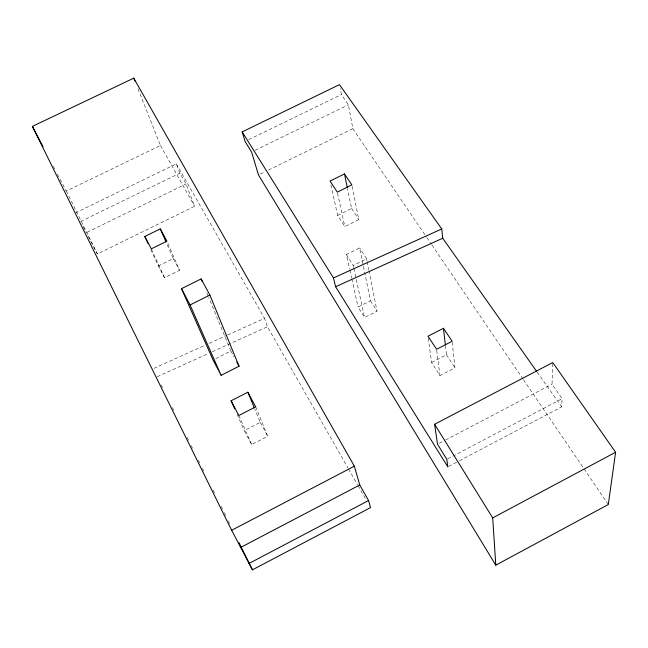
<?xml version="1.0" encoding="UTF-8"?>
<svg xmlns="http://www.w3.org/2000/svg" width="648" height="648" viewBox="0 0 648 648"><rect width="100%" height="100%" fill="white"/><g stroke="black" fill="none" stroke-linecap="round" stroke-linejoin="round"><path stroke-width="0.49" stroke-dasharray="3.24 2.43" d="M459.392 460.769L561.678 406.863L562.075 398.698L552.023 384.183L552.72 363.544M447.719 458.881L562.075 398.698M448.724 466.398L458.5 461.238M439.304 443.289L444.674 440.47M445.565 440L552.023 384.183M428.263 338.167L431.592 362.483L439.943 375.565L454.928 367.797L452.255 342.257M431.592 362.483L446.488 354.788L445.476 345.959M255.701 406.863L267.754 436.29L251.651 444.593L244.288 430.58L260.285 422.366L254.632 408.661M368.939 270.621L377.023 311.194L364.573 317.528L358.085 307.047L370.478 300.761L359.648 247.909L346.397 254.559L349.645 269.139M215.719 358.66L230.85 351.014L208.745 297.408M353.678 267.421L353.249 265.453L366.574 258.746L359.648 247.909M330.893 184.996L337.665 215.387L344.801 226.557L358.773 219.583L352.067 185.903M337.665 215.387L351.564 208.47L347.522 188.73M150.952 249.877L158.323 265.947L164.535 277.765L179.569 270.313L166.901 241.186M158.323 265.947L173.259 258.568L166.374 242.789M88.079 236.253L97.394 253.951L194.619 206.275L186.033 184.008L179.909 173.154L176.321 163.871L75.994 212.593M260.294 174.069L264.829 171.842M268.458 170.068L352.852 128.677L348.389 104.782L341.375 94.576L340.232 88.614M80.652 221.454L179.909 173.154M248.719 139.668L341.375 94.576M87.124 232.268L186.033 184.008M255.191 150.263L348.389 104.782M57.461 174.191L66.274 191.014L160.469 145.492L137.457 87.512M153.908 368.38L204.598 345.433M209.207 343.343L226.719 335.421M227.642 335L264.506 318.314L267.462 326.754L348.025 468.099M157.221 376.731L208.664 353.411M212.341 351.743L267.462 326.754M537.184 372.146L561.678 406.863M352.852 128.677L426.238 236.666M426.813 237.5L431.365 244.199M431.933 245.033L522.96 378.967M523.527 379.801L608.302 504.525M351.564 208.47L358.773 219.583M446.488 354.788L454.928 367.797M346.397 254.559L353.249 265.453M370.478 300.761L377.023 311.194M176.321 163.871L264.506 318.314M348.519 468.974L357.526 484.777M358.028 485.652L366.031 499.697M160.469 145.492L194.619 206.275M230.85 351.014L234.041 356.927M173.259 258.568L179.569 270.313M260.285 422.366L267.754 436.29M53.282 166.22L54.675 168.877M66.274 191.014L97.394 253.951M83.219 226.646L86.216 232.713M161.247 384.888L162.583 387.609M172.425 407.56L173.761 410.273M187.175 437.473L188.511 440.195M191.201 445.638L192.537 448.351M198.353 460.145L199.689 462.858M202.37 468.302L203.715 471.023M213.103 490.058L214.893 493.687M221.146 506.38L222.491 509.101M224.281 512.722L225.617 515.444M228.299 520.887L229.643 523.608M151.308 248.864L164.535 277.765M237.087 414.323L244.288 430.58M238.829 415.506L251.651 444.593M206.842 292.783L208.364 296.484M349.863 270.111L351.589 277.887M351.807 278.859L358.085 307.047M337.527 193.104L344.801 226.557M353.889 268.402L364.573 317.528M366.574 258.746L366.971 260.723M367.165 261.719L368.744 269.633M436.72 350.26L439.943 375.565"/><path stroke-width="0.97" d="M242.174 131.892L333.445 277.927L335.607 286.74L447.833 466.868L446.828 459.351L437.513 444.22L434.614 424.262L552.752 362.556L615.6 452.255L608.302 504.525L495.785 565.161L258.479 174.96L251.57 152.029L245.082 141.434L242.174 131.892L339.471 84.637L441.766 228.955L442.722 238.245L536.601 371.32M495.785 565.161L492.707 517.898L615.6 452.255M248.954 563.485L368.566 500.54L359.762 484.996L354.359 466.179L133.739 78.157L32.4 126.376L231.652 530.275L252.445 569.843L370.535 507.603L368.566 500.54M240.959 547.293L359.762 484.996M231.652 530.275L354.359 466.179M443.451 328.285L427.996 336.223L436.59 349.288L452.15 341.269L443.451 328.285L445.362 344.971M231.093 400.772L247.852 392.218L255.701 406.863L238.829 415.506L231.093 400.772L234.689 408.904M221.122 375.322L239.047 366.225L209.879 295.043L201.123 278.924L181.489 288.684L213.054 360.013L221.122 375.322L190.091 304.925L181.489 288.684M190.091 304.925L209.879 295.043M344.485 173.931L330.026 181.076L337.316 192.124L351.872 184.907L344.485 173.931L347.32 187.742M144.804 236.48L160.299 228.874L166.901 241.186L151.308 248.864L144.804 236.48L148.084 243.624M333.445 277.927L441.766 228.955M335.607 286.74L442.722 238.245M434.614 424.262L492.707 517.898M236.771 361.997L239.047 366.225M32.4 126.376L43.076 146.74M239.031 542.643L252.445 569.843M160.299 228.874L165.969 241.866M201.123 278.924L202.265 281.694M247.852 392.218L254.251 407.746M133.739 78.157L134.857 80.96"/></g></svg>
